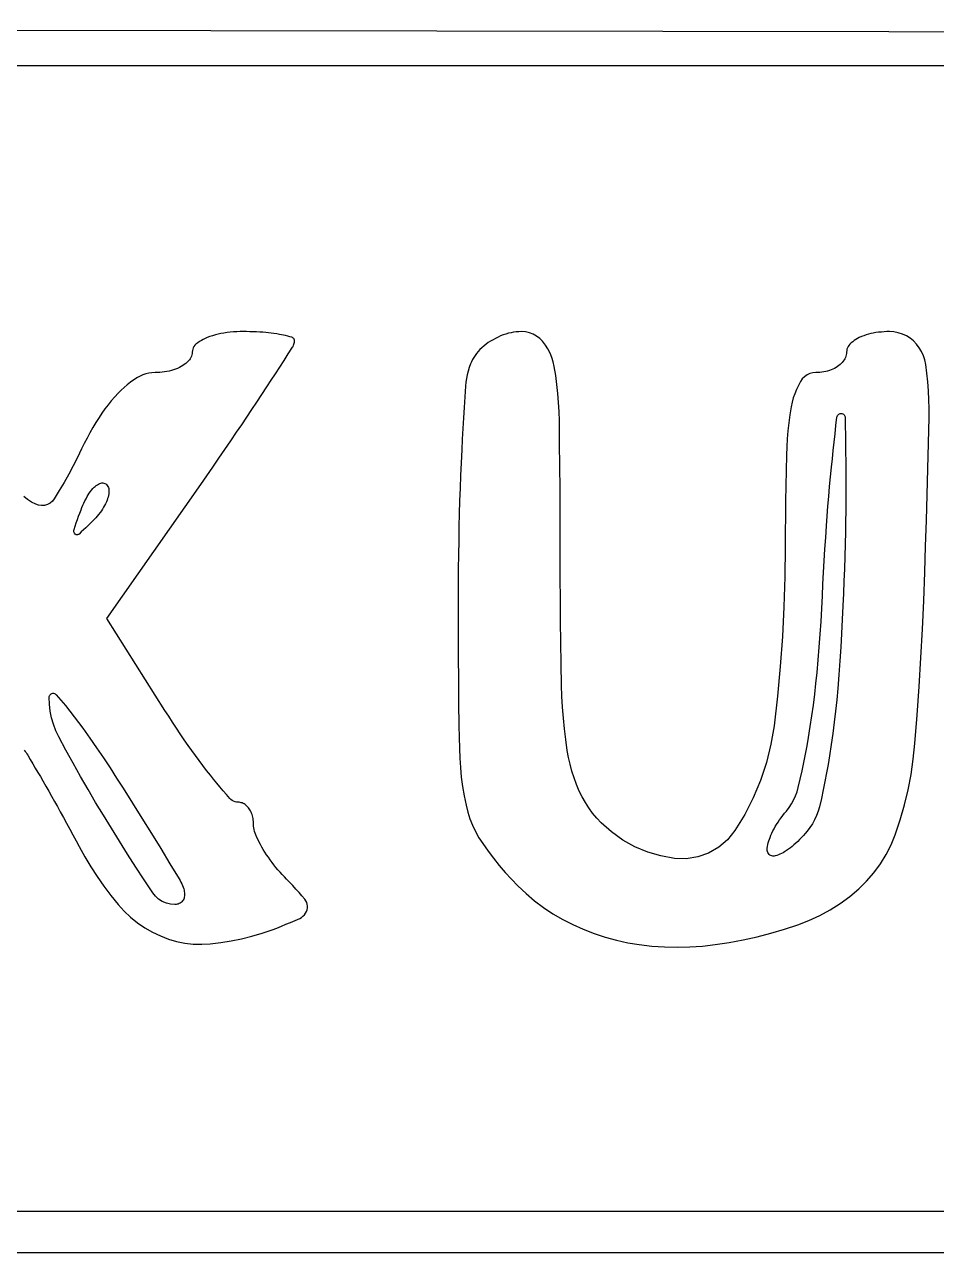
# Model space of a CAD drawing. Header units: millimetres. Extents: x -134 to 134, y -49 to 49.
# Drawn here: x -49.21 to -44.63, y -9.51 to -3.34 of the extents above; entities that cross this region are included whole.
import ezdxf

# ---------------------------------------------------------------- set-up
doc = ezdxf.new("R2010")
doc.units = ezdxf.units.MM
doc.header["$LTSCALE"] = 10
doc.header["$MEASUREMENT"] = 0

# ---------------------------------------------------------------- blocks, each defined once
blk = doc.blocks.new('DT0B-ULTRA_v_1')
at = {"color": 7, "linetype": 'Continuous', "lineweight": -3}
for points in [[(-68.7213, -6.4247, 0), (-68.7213, -9.5089, 0), (-51.71, -9.5089, 0), (-34.6987, -9.5089, 0)], [(-34.6434, -3.3924, 0), (-51.6823, -3.3664, 0), (-68.7213, -3.3404, 0), (-68.7213, -6.4247, 0)], [(-34.7976, -6.425, 0), (-34.7976, -9.3033, 0), (-51.708, -9.3033, 0), (-68.6185, -9.3033, 0), (-68.6185, -6.425, 0), (-68.6185, -3.5466, 0), (-51.708, -3.5466, 0), (-34.7976, -3.5466, 0), (-34.7976, -6.425, 0)], [(-49.2122, -6.9857, 0), (-49.2072, -6.9918, 0), (-49.2025, -6.9981, 0), (-49.1981, -7.0046, 0), (-49.1939, -7.0113, 0), (-49.1811, -7.0326, 0), (-49.1684, -7.0541, 0), (-49.1558, -7.0755, 0), (-49.1432, -7.097, 0), (-49.1306, -7.1185, 0), (-49.1181, -7.14, 0), (-49.1032, -7.1657, 0), (-49.0885, -7.1915, 0), (-49.0738, -7.2173, 0), (-49.0592, -7.2432, 0), (-49.0447, -7.2691, 0), (-49.0303, -7.2951, 0), (-49.0144, -7.3241, 0), (-48.9985, -7.3531, 0), (-48.9827, -7.3821, 0), (-48.9669, -7.4112, 0), (-48.9513, -7.4404, 0), (-48.9357, -7.4695, 0), (-48.9072, -7.5208, 0), (-48.8769, -7.5711, 0), (-48.845, -7.6203, 0), (-48.8113, -7.6683, 0), (-48.776, -7.7152, 0), (-48.7391, -7.7608, 0), (-48.7092, -7.7938, 0), (-48.6768, -7.8244, 0), (-48.6421, -7.8524, 0), (-48.6054, -7.8776, 0), (-48.5668, -7.8998, 0), (-48.5266, -7.9191, 0), (-48.4868, -7.9343, 0), (-48.4458, -7.9462, 0), (-48.404, -7.9546, 0), (-48.3616, -7.9595, 0), (-48.319, -7.9609, 0), (-48.2764, -7.9587, 0), (-48.2235, -7.9525, 0), (-48.1709, -7.9441, 0), (-48.1188, -7.9335, 0), (-48.0672, -7.9205, 0), (-48.0162, -7.9053, 0), (-47.9659, -7.888, 0), (-47.9424, -7.8791, 0), (-47.919, -7.87, 0), (-47.8957, -7.8605, 0), (-47.8725, -7.8508, 0), (-47.8495, -7.8408, 0), (-47.8266, -7.8305, 0), (-47.818, -7.8259, 0), (-47.8102, -7.82, 0), (-47.8033, -7.8131, 0), (-47.7975, -7.8053, 0), (-47.7929, -7.7967, 0), (-47.7895, -7.7875, 0), (-47.7877, -7.7784, 0), (-47.7873, -7.769, 0), (-47.7885, -7.7598, 0), (-47.7911, -7.7508, 0), (-47.7952, -7.7424, 0), (-47.8005, -7.7348, 0), (-47.8152, -7.7173, 0), (-47.8302, -7.7001, 0), (-47.8454, -7.6831, 0), (-47.8609, -7.6663, 0), (-47.8767, -7.6498, 0), (-47.8927, -7.6336, 0), (-47.9039, -7.6222, 0), (-47.9148, -7.6106, 0), (-47.9255, -7.5987, 0), (-47.936, -7.5867, 0), (-47.9462, -7.5744, 0), (-47.9562, -7.562, 0), (-47.9658, -7.5494, 0), (-47.9752, -7.5367, 0), (-47.9843, -7.5238, 0), (-47.9931, -7.5107, 0), (-48.0016, -7.4975, 0), (-48.0099, -7.484, 0), (-48.0168, -7.4722, 0), (-48.0235, -7.4603, 0), (-48.0299, -7.4482, 0), (-48.036, -7.4359, 0), (-48.0419, -7.4236, 0), (-48.0475, -7.4111, 0), (-48.0509, -7.4025, 0), (-48.0537, -7.3938, 0), (-48.0558, -7.3849, 0), (-48.0574, -7.3758, 0), (-48.0583, -7.3667, 0), (-48.0587, -7.3575, 0), (-48.0588, -7.3504, 0), (-48.0593, -7.3433, 0), (-48.0601, -7.3362, 0), (-48.0612, -7.3292, 0), (-48.0627, -7.3223, 0), (-48.0644, -7.3154, 0), (-48.0664, -7.3091, 0), (-48.0687, -7.3029, 0), (-48.0714, -7.2968, 0), (-48.0743, -7.2909, 0), (-48.0777, -7.2852, 0), (-48.0813, -7.2796, 0), (-48.0848, -7.275, 0), (-48.0886, -7.2706, 0), (-48.0926, -7.2664, 0), (-48.097, -7.2626, 0), (-48.1015, -7.259, 0), (-48.1064, -7.2557, 0), (-48.1108, -7.2532, 0), (-48.1156, -7.251, 0), (-48.1205, -7.2494, 0), (-48.1255, -7.2482, 0), (-48.1306, -7.2474, 0), (-48.1358, -7.2472, 0), (-48.1438, -7.2466, 0), (-48.1517, -7.2449, 0), (-48.1592, -7.2421, 0), (-48.1663, -7.2382, 0), (-48.1727, -7.2334, 0), (-48.1785, -7.2278, 0), (-48.1951, -7.2087, 0), (-48.2115, -7.1895, 0), (-48.2278, -7.1702, 0), (-48.244, -7.1508, 0), (-48.26, -7.1312, 0), (-48.2758, -7.1115, 0), (-48.295, -7.0872, 0), (-48.314, -7.0627, 0), (-48.3326, -7.0379, 0), (-48.351, -7.013, 0), (-48.3692, -6.9878, 0), (-48.387, -6.9625, 0), (-48.4071, -6.9334, 0), (-48.427, -6.9041, 0), (-48.4466, -6.8747, 0), (-48.4661, -6.8452, 0), (-48.4853, -6.8155, 0), (-48.5043, -6.7857, 0), (-48.7957, -6.3244, 0), (-48.3244, -5.6502, 0), (-48.2941, -5.6067, 0), (-48.2638, -5.5631, 0), (-48.2337, -5.5195, 0), (-48.2036, -5.4759, 0), (-48.1736, -5.4322, 0), (-48.1437, -5.3884, 0), (-48.1181, -5.3506, 0), (-48.0925, -5.3127, 0), (-48.0671, -5.2747, 0), (-48.0418, -5.2367, 0), (-48.0166, -5.1985, 0), (-47.9915, -5.1603, 0), (-47.9699, -5.1273, 0), (-47.9484, -5.0943, 0), (-47.9269, -5.0612, 0), (-47.9055, -5.0281, 0), (-47.884, -4.995, 0), (-47.8626, -4.9619, 0), (-47.8598, -4.957, 0), (-47.8574, -4.9518, 0), (-47.8555, -4.9464, 0), (-47.8541, -4.9408, 0), (-47.8533, -4.9352, 0), (-47.8531, -4.9294, 0), (-47.8535, -4.9255, 0), (-47.8547, -4.9217, 0), (-47.8567, -4.9183, 0), (-47.8593, -4.9154, 0), (-47.8625, -4.913, 0), (-47.8661, -4.9114, 0), (-47.8661, -4.9114, 0), (-47.8769, -4.9084, 0), (-47.8871, -4.9056, 0), (-47.8974, -4.9031, 0), (-47.9078, -4.9008, 0), (-47.9181, -4.8986, 0), (-47.9286, -4.8966, 0), (-47.9423, -4.8943, 0), (-47.9561, -4.8922, 0), (-47.9699, -4.8903, 0), (-47.9838, -4.8887, 0), (-47.9976, -4.8874, 0), (-48.0115, -4.8863, 0), (-48.0279, -4.8853, 0), (-48.0444, -4.8845, 0), (-48.0608, -4.8838, 0), (-48.0772, -4.8833, 0), (-48.0936, -4.8831, 0), (-48.1101, -4.883, 0), (-48.1265, -4.8832, 0), (-48.143, -4.8838, 0), (-48.1594, -4.8848, 0), (-48.1758, -4.8863, 0), (-48.1922, -4.8882, 0), (-48.2085, -4.8905, 0), (-48.2226, -4.8929, 0), (-48.2367, -4.8959, 0), (-48.2507, -4.8995, 0), (-48.2645, -4.9035, 0), (-48.2781, -4.9081, 0), (-48.2916, -4.9132, 0), (-48.3017, -4.9175, 0), (-48.3115, -4.9223, 0), (-48.3212, -4.9277, 0), (-48.3305, -4.9334, 0), (-48.3395, -4.9397, 0), (-48.3483, -4.9464, 0), (-48.3537, -4.9515, 0), (-48.3584, -4.9574, 0), (-48.3621, -4.964, 0), (-48.3648, -4.971, 0), (-48.3665, -4.9783, 0), (-48.3671, -4.9858, 0), (-48.3675, -4.9928, 0), (-48.3687, -4.9998, 0), (-48.3707, -5.0066, 0), (-48.3735, -5.0132, 0), (-48.3771, -5.0193, 0), (-48.3813, -5.025, 0), (-48.3872, -5.0316, 0), (-48.3934, -5.0378, 0), (-48.4, -5.0436, 0), (-48.407, -5.0489, 0), (-48.4143, -5.0539, 0), (-48.4219, -5.0584, 0), (-48.4314, -5.0633, 0), (-48.4412, -5.0678, 0), (-48.4512, -5.0719, 0), (-48.4614, -5.0754, 0), (-48.4718, -5.0784, 0), (-48.4822, -5.081, 0), (-48.494, -5.0833, 0), (-48.5058, -5.0852, 0), (-48.5177, -5.0867, 0), (-48.5297, -5.0877, 0), (-48.5416, -5.0884, 0), (-48.5536, -5.0886, 0), (-48.5693, -5.0893, 0), (-48.5848, -5.0915, 0), (-48.6, -5.0951, 0), (-48.6148, -5.1001, 0), (-48.6291, -5.1065, 0), (-48.6428, -5.1141, 0), (-48.6601, -5.1255, 0), (-48.677, -5.1375, 0), (-48.6934, -5.1503, 0), (-48.7092, -5.1636, 0), (-48.7245, -5.1777, 0), (-48.7392, -5.1923, 0), (-48.7568, -5.2112, 0), (-48.7738, -5.2307, 0), (-48.7902, -5.2508, 0), (-48.8059, -5.2713, 0), (-48.8209, -5.2924, 0), (-48.8352, -5.3139, 0), (-48.8512, -5.3395, 0), (-48.8667, -5.3654, 0), (-48.8816, -5.3917, 0), (-48.896, -5.4182, 0), (-48.9098, -5.445, 0), (-48.9231, -5.4722, 0), (-48.944, -5.5149, 0), (-48.9657, -5.5573, 0), (-48.9882, -5.5992, 0), (-49.0115, -5.6408, 0), (-49.0356, -5.6818, 0), (-49.0604, -5.7224, 0), (-49.0699, -5.7346, 0), (-49.0817, -5.7444, 0), (-49.0953, -5.7517, 0), (-49.1101, -5.7559, 0), (-49.1254, -5.757, 0), (-49.1407, -5.7548, 0), (-49.1535, -5.7503, 0), (-49.1748, -5.7392, 0), (-49.1949, -5.726, 0), (-49.2135, -5.7108, 0)], [(-46.9683, -5.0456, 0), (-46.9746, -5.0635, 0), (-46.9801, -5.0817, 0), (-46.9847, -5.1001, 0), (-46.9884, -5.1188, 0), (-46.9911, -5.1376, 0), (-46.9929, -5.1565, 0), (-46.9966, -5.21, 0), (-47.0001, -5.2634, 0), (-47.0034, -5.3169, 0), (-47.0066, -5.3704, 0), (-47.0096, -5.4238, 0), (-47.0123, -5.4773, 0), (-47.0154, -5.5414, 0), (-47.0182, -5.6055, 0), (-47.0206, -5.6696, 0), (-47.0228, -5.7337, 0), (-47.0246, -5.7978, 0), (-47.0261, -5.862, 0), (-47.0275, -5.9328, 0), (-47.0286, -6.0037, 0), (-47.0295, -6.0745, 0), (-47.0302, -6.1454, 0), (-47.0305, -6.2162, 0), (-47.0307, -6.2871, 0), (-47.0305, -6.4022, 0), (-47.0299, -6.5174, 0), (-47.029, -6.6325, 0), (-47.0277, -6.7476, 0), (-47.0261, -6.8628, 0), (-47.024, -6.9779, 0), (-47.0223, -7.0257, 0), (-47.0191, -7.0734, 0), (-47.0143, -7.1209, 0), (-47.0079, -7.1683, 0), (-47.0001, -7.2154, 0), (-46.9906, -7.2623, 0), (-46.982, -7.2965, 0), (-46.9712, -7.33, 0), (-46.9582, -7.3627, 0), (-46.9431, -7.3946, 0), (-46.926, -7.4253, 0), (-46.9068, -7.4549, 0), (-46.8801, -7.4923, 0), (-46.8522, -7.5289, 0), (-46.8233, -7.5646, 0), (-46.7932, -7.5995, 0), (-46.7622, -7.6334, 0), (-46.7302, -7.6665, 0), (-46.689, -7.7053, 0), (-46.6457, -7.7419, 0), (-46.6005, -7.7759, 0), (-46.5534, -7.8073, 0), (-46.5045, -7.836, 0), (-46.4542, -7.8619, 0), (-46.4009, -7.8857, 0), (-46.3464, -7.9068, 0), (-46.291, -7.9251, 0), (-46.2346, -7.9405, 0), (-46.1776, -7.953, 0), (-46.12, -7.9625, 0), (-46.0565, -7.9698, 0), (-45.9928, -7.9743, 0), (-45.9289, -7.9757, 0), (-45.8651, -7.9743, 0), (-45.8014, -7.9699, 0), (-45.7379, -7.9626, 0), (-45.6673, -7.9516, 0), (-45.5972, -7.9383, 0), (-45.5275, -7.9227, 0), (-45.4583, -7.9049, 0), (-45.3898, -7.8847, 0), (-45.322, -7.8623, 0), (-45.2665, -7.8409, 0), (-45.2124, -7.8158, 0), (-45.1602, -7.7873, 0), (-45.1099, -7.7554, 0), (-45.0619, -7.7203, 0), (-45.0162, -7.682, 0), (-44.9767, -7.6436, 0), (-44.9404, -7.602, 0), (-44.9077, -7.5575, 0), (-44.8788, -7.5106, 0), (-44.8538, -7.4614, 0), (-44.833, -7.4103, 0), (-44.8081, -7.3361, 0), (-44.7866, -7.2609, 0), (-44.7683, -7.1848, 0), (-44.7534, -7.108, 0), (-44.7419, -7.0307, 0), (-44.7338, -6.9528, 0), (-44.7226, -6.8094, 0), (-44.7126, -6.6658, 0), (-44.7038, -6.5222, 0), (-44.6961, -6.3784, 0), (-44.6896, -6.2347, 0), (-44.6843, -6.0909, 0), (-44.6802, -5.9614, 0), (-44.6763, -5.832, 0), (-44.6726, -5.7026, 0), (-44.6692, -5.5731, 0), (-44.666, -5.4437, 0), (-44.663, -5.3142, 0), (-44.6627, -5.2696, 0), (-44.6635, -5.225, 0), (-44.6657, -5.1805, 0), (-44.669, -5.136, 0), (-44.6736, -5.0916, 0), (-44.6795, -5.0474, 0), (-44.684, -5.0253, 0), (-44.691, -5.0038, 0), (-44.7004, -4.9832, 0), (-44.7121, -4.9639, 0), (-44.7258, -4.946, 0), (-44.7415, -4.9297, 0), (-44.7585, -4.9159, 0), (-44.777, -4.9043, 0), (-44.7969, -4.8951, 0), (-44.8177, -4.8884, 0), (-44.8392, -4.8843, 0), (-44.8611, -4.883, 0), (-44.8749, -4.8832, 0), (-44.8888, -4.8838, 0), (-44.9026, -4.8849, 0), (-44.9164, -4.8863, 0), (-44.9302, -4.8882, 0), (-44.9439, -4.8905, 0), (-44.9559, -4.893, 0), (-44.9679, -4.896, 0), (-44.9796, -4.8996, 0), (-44.9913, -4.9036, 0), (-45.0027, -4.9081, 0), (-45.0139, -4.9132, 0), (-45.0225, -4.9176, 0), (-45.0309, -4.9225, 0), (-45.039, -4.9278, 0), (-45.0467, -4.9336, 0), (-45.0541, -4.9398, 0), (-45.0612, -4.9465, 0), (-45.066, -4.9519, 0), (-45.07, -4.958, 0), (-45.0732, -4.9645, 0), (-45.0756, -4.9714, 0), (-45.077, -4.9785, 0), (-45.0775, -4.9858, 0), (-45.0778, -4.9927, 0), (-45.0788, -4.9995, 0), (-45.0805, -5.0062, 0), (-45.0828, -5.0128, 0), (-45.0858, -5.019, 0), (-45.0894, -5.025, 0), (-45.094, -5.0314, 0), (-45.099, -5.0375, 0), (-45.1044, -5.0433, 0), (-45.1102, -5.0487, 0), (-45.1163, -5.0538, 0), (-45.1228, -5.0584, 0), (-45.1305, -5.0632, 0), (-45.1386, -5.0677, 0), (-45.1468, -5.0717, 0), (-45.1553, -5.0752, 0), (-45.1639, -5.0783, 0), (-45.1727, -5.0809, 0), (-45.1824, -5.0832, 0), (-45.1921, -5.0851, 0), (-45.202, -5.0866, 0), (-45.2118, -5.0877, 0), (-45.2217, -5.0883, 0), (-45.2317, -5.0886, 0), (-45.2472, -5.0899, 0), (-45.2622, -5.0939, 0), (-45.2763, -5.1005, 0), (-45.289, -5.1093, 0), (-45.3, -5.1203, 0), (-45.309, -5.133, 0), (-45.3199, -5.153, 0), (-45.3295, -5.1735, 0), (-45.338, -5.1947, 0), (-45.3452, -5.2162, 0), (-45.3511, -5.2382, 0), (-45.3557, -5.2604, 0), (-45.3622, -5.3006, 0), (-45.3678, -5.3409, 0), (-45.3723, -5.3813, 0), (-45.3759, -5.4219, 0), (-45.3784, -5.4625, 0), (-45.38, -5.5031, 0), (-45.3818, -5.5802, 0), (-45.3832, -5.6573, 0), (-45.3844, -5.7344, 0), (-45.3852, -5.8115, 0), (-45.3857, -5.8886, 0), (-45.3859, -5.9657, 0), (-45.3874, -6.1155, 0), (-45.3921, -6.2654, 0), (-45.4, -6.415, 0), (-45.4109, -6.5645, 0), (-45.425, -6.7137, 0), (-45.4422, -6.8626, 0), (-45.4577, -6.956, 0), (-45.4803, -7.0479, 0), (-45.51, -7.1377, 0), (-45.5465, -7.2251, 0), (-45.5896, -7.3093, 0), (-45.6391, -7.3899, 0), (-45.6759, -7.4353, 0), (-45.7203, -7.4732, 0), (-45.7709, -7.5024, 0), (-45.826, -7.5219, 0), (-45.8836, -7.531, 0), (-45.942, -7.5294, 0), (-46.0106, -7.5173, 0), (-46.0774, -7.4977, 0), (-46.1416, -7.4708, 0), (-46.2025, -7.437, 0), (-46.2592, -7.3966, 0), (-46.3111, -7.3501, 0), (-46.3333, -7.3266, 0), (-46.354, -7.3017, 0), (-46.3732, -7.2756, 0), (-46.3908, -7.2484, 0), (-46.4068, -7.2202, 0), (-46.421, -7.1911, 0), (-46.4349, -7.1584, 0), (-46.4474, -7.125, 0), (-46.4583, -7.0911, 0), (-46.4676, -7.0567, 0), (-46.4754, -7.0219, 0), (-46.4816, -6.9868, 0), (-46.4893, -6.9327, 0), (-46.4959, -6.8785, 0), (-46.5012, -6.8241, 0), (-46.5053, -6.7696, 0), (-46.5083, -6.715, 0), (-46.51, -6.6604, 0), (-46.512, -6.5526, 0), (-46.5137, -6.4449, 0), (-46.515, -6.3371, 0), (-46.5159, -6.2293, 0), (-46.5165, -6.1215, 0), (-46.5167, -6.0138, 0), (-46.5168, -5.8999, 0), (-46.5172, -5.7861, 0), (-46.5179, -5.6723, 0), (-46.5188, -5.5584, 0), (-46.52, -5.4446, 0), (-46.5215, -5.3308, 0), (-46.5228, -5.2851, 0), (-46.5252, -5.2395, 0), (-46.5288, -5.1939, 0), (-46.5336, -5.1485, 0), (-46.5396, -5.1031, 0), (-46.5468, -5.058, 0), (-46.5518, -5.035, 0), (-46.5588, -5.0126, 0), (-46.5679, -4.9909, 0), (-46.5788, -4.97, 0), (-46.5915, -4.9502, 0), (-46.6059, -4.9317, 0), (-46.6199, -4.9174, 0), (-46.6358, -4.9054, 0), (-46.6532, -4.8957, 0), (-46.6719, -4.8887, 0), (-46.6914, -4.8844, 0), (-46.7113, -4.883, 0), (-46.7246, -4.8833, 0), (-46.738, -4.8843, 0), (-46.7513, -4.886, 0), (-46.7644, -4.8884, 0), (-46.7775, -4.8914, 0), (-46.7903, -4.8951, 0), (-46.8037, -4.8997, 0), (-46.8169, -4.9048, 0), (-46.8298, -4.9104, 0), (-46.8425, -4.9167, 0), (-46.8549, -4.9234, 0), (-46.867, -4.9307, 0), (-46.8785, -4.9383, 0), (-46.8895, -4.9464, 0), (-46.9002, -4.955, 0), (-46.9105, -4.964, 0), (-46.9204, -4.9735, 0), (-46.9299, -4.9834, 0), (-46.9379, -4.9927, 0), (-46.9452, -5.0025, 0), (-46.952, -5.0127, 0), (-46.9581, -5.0233, 0), (-46.9635, -5.0343, 0), (-46.9683, -5.0456, 0)], [(-45.0956, -6.2599, 0), (-45.0988, -6.3294, 0), (-45.1025, -6.3988, 0), (-45.1067, -6.4682, 0), (-45.1113, -6.5376, 0), (-45.1164, -6.607, 0), (-45.122, -6.6763, 0), (-45.1271, -6.7328, 0), (-45.1328, -6.7892, 0), (-45.1393, -6.8455, 0), (-45.1465, -6.9018, 0), (-45.1544, -6.9579, 0), (-45.163, -7.014, 0), (-45.1701, -7.0569, 0), (-45.1778, -7.0998, 0), (-45.1861, -7.1425, 0), (-45.1949, -7.1852, 0), (-45.2043, -7.2277, 0), (-45.2143, -7.2701, 0), (-45.2206, -7.2923, 0), (-45.2286, -7.3141, 0), (-45.2382, -7.3351, 0), (-45.2494, -7.3554, 0), (-45.262, -7.3748, 0), (-45.2761, -7.3932, 0), (-45.2851, -7.4037, 0), (-45.2943, -7.4141, 0), (-45.3037, -7.4243, 0), (-45.3133, -7.4343, 0), (-45.3231, -7.4441, 0), (-45.3331, -7.4536, 0), (-45.3419, -7.4616, 0), (-45.3509, -7.4692, 0), (-45.3602, -7.4765, 0), (-45.3697, -7.4834, 0), (-45.3795, -7.4901, 0), (-45.3894, -7.4964, 0), (-45.3969, -7.5007, 0), (-45.4046, -7.5047, 0), (-45.4125, -7.5084, 0), (-45.4205, -7.5116, 0), (-45.4286, -7.5145, 0), (-45.4369, -7.5171, 0), (-45.4422, -7.5181, 0), (-45.4475, -7.5181, 0), (-45.4528, -7.5172, 0), (-45.4578, -7.5154, 0), (-45.4625, -7.5127, 0), (-45.4666, -7.5093, 0), (-45.4703, -7.505, 0), (-45.4732, -7.5002, 0), (-45.4754, -7.495, 0), (-45.4768, -7.4894, 0), (-45.4773, -7.4838, 0), (-45.4769, -7.4781, 0), (-45.4754, -7.469, 0), (-45.4735, -7.4598, 0), (-45.4712, -7.4508, 0), (-45.4686, -7.4419, 0), (-45.4657, -7.433, 0), (-45.4624, -7.4243, 0), (-45.4578, -7.4131, 0), (-45.4528, -7.402, 0), (-45.4474, -7.391, 0), (-45.4417, -7.3803, 0), (-45.4357, -7.3697, 0), (-45.4293, -7.3594, 0), (-45.4217, -7.3477, 0), (-45.4139, -7.3362, 0), (-45.4059, -7.3249, 0), (-45.3976, -7.3138, 0), (-45.3891, -7.3029, 0), (-45.3803, -7.2921, 0), (-45.3667, -7.2744, 0), (-45.3545, -7.2557, 0), (-45.3437, -7.2361, 0), (-45.3344, -7.2158, 0), (-45.3266, -7.1948, 0), (-45.3205, -7.1734, 0), (-45.3105, -7.1316, 0), (-45.301, -7.0898, 0), (-45.292, -7.0478, 0), (-45.2836, -7.0057, 0), (-45.2757, -6.9635, 0), (-45.2684, -6.9212, 0), (-45.2597, -6.8673, 0), (-45.2516, -6.8133, 0), (-45.2442, -6.7591, 0), (-45.2375, -6.7049, 0), (-45.2315, -6.6506, 0), (-45.2261, -6.5962, 0), (-45.2203, -6.532, 0), (-45.2151, -6.4677, 0), (-45.2103, -6.4034, 0), (-45.206, -6.339, 0), (-45.2022, -6.2746, 0), (-45.1989, -6.2102, 0), (-45.196, -6.1516, 0), (-45.1929, -6.0931, 0), (-45.1896, -6.0345, 0), (-45.1861, -5.976, 0), (-45.1824, -5.9175, 0), (-45.1785, -5.859, 0), (-45.175, -5.8096, 0), (-45.1712, -5.7603, 0), (-45.1671, -5.711, 0), (-45.1627, -5.6617, 0), (-45.1581, -5.6125, 0), (-45.1532, -5.5633, 0), (-45.1488, -5.5215, 0), (-45.1444, -5.4799, 0), (-45.1399, -5.4382, 0), (-45.1353, -5.3965, 0), (-45.1307, -5.3548, 0), (-45.126, -5.3132, 0), (-45.125, -5.3088, 0), (-45.1231, -5.3047, 0), (-45.1204, -5.3011, 0), (-45.1171, -5.2981, 0), (-45.1132, -5.2959, 0), (-45.1089, -5.2946, 0), (-45.1046, -5.2942, 0), (-45.1006, -5.2946, 0), (-45.0967, -5.2959, 0), (-45.0931, -5.2979, 0), (-45.0901, -5.3006, 0), (-45.0877, -5.304, 0), (-45.086, -5.3077, 0), (-45.0852, -5.3117, 0), (-45.085, -5.3134, 0), (-45.0842, -5.3574, 0), (-45.0834, -5.4015, 0), (-45.0828, -5.4456, 0), (-45.0821, -5.4897, 0), (-45.0816, -5.5338, 0), (-45.0812, -5.5778, 0), (-45.0808, -5.6298, 0), (-45.0808, -5.6818, 0), (-45.081, -5.7337, 0), (-45.0815, -5.7857, 0), (-45.0823, -5.8376, 0), (-45.0833, -5.8896, 0), (-45.0849, -5.9513, 0), (-45.0866, -6.013, 0), (-45.0886, -6.0748, 0), (-45.0907, -6.1365, 0), (-45.0931, -6.1982, 0), (-45.0956, -6.2599, 0)], [(-48.8683, -5.8356, 0), (-48.8794, -5.8465, 0), (-48.8906, -5.8574, 0), (-48.9019, -5.8682, 0), (-48.9132, -5.8789, 0), (-48.9247, -5.8895, 0), (-48.9362, -5.9, 0), (-48.9386, -5.9018, 0), (-48.9414, -5.903, 0), (-48.9443, -5.9037, 0), (-48.9473, -5.9037, 0), (-48.9503, -5.9031, 0), (-48.953, -5.9018, 0), (-48.9555, -5.9001, 0), (-48.9555, -5.9001, 0), (-48.9587, -5.8963, 0), (-48.9607, -5.8927, 0), (-48.9621, -5.8887, 0), (-48.9626, -5.8846, 0), (-48.9624, -5.8804, 0), (-48.9614, -5.8764, 0), (-48.9557, -5.8599, 0), (-48.9499, -5.8435, 0), (-48.944, -5.8271, 0), (-48.9381, -5.8107, 0), (-48.932, -5.7943, 0), (-48.9258, -5.778, 0), (-48.9213, -5.7666, 0), (-48.9166, -5.7553, 0), (-48.9115, -5.7442, 0), (-48.9062, -5.7331, 0), (-48.9006, -5.7222, 0), (-48.8948, -5.7115, 0), (-48.8898, -5.703, 0), (-48.8845, -5.6948, 0), (-48.8787, -5.6869, 0), (-48.8726, -5.6792, 0), (-48.8662, -5.6718, 0), (-48.8594, -5.6647, 0), (-48.8545, -5.6603, 0), (-48.8493, -5.6562, 0), (-48.8437, -5.6526, 0), (-48.8379, -5.6494, 0), (-48.8319, -5.6467, 0), (-48.8257, -5.6445, 0), (-48.8208, -5.6434, 0), (-48.8159, -5.6433, 0), (-48.8109, -5.644, 0), (-48.8062, -5.6456, 0), (-48.8019, -5.6481, 0), (-48.7981, -5.6512, 0), (-48.7943, -5.6556, 0), (-48.7911, -5.6605, 0), (-48.7886, -5.6657, 0), (-48.7869, -5.6712, 0), (-48.7859, -5.6769, 0), (-48.7857, -5.6827, 0), (-48.7861, -5.6906, 0), (-48.7871, -5.6985, 0), (-48.7884, -5.7063, 0), (-48.7902, -5.714, 0), (-48.7924, -5.7216, 0), (-48.795, -5.7291, 0), (-48.7988, -5.7385, 0), (-48.803, -5.7478, 0), (-48.8076, -5.7569, 0), (-48.8126, -5.7657, 0), (-48.8179, -5.7744, 0), (-48.8236, -5.7828, 0), (-48.8304, -5.7921, 0), (-48.8375, -5.8012, 0), (-48.8448, -5.8102, 0), (-48.8524, -5.8189, 0), (-48.8602, -5.8273, 0), (-48.8683, -5.8356, 0)], [(-48.4327, -7.6328, 0), (-48.4281, -7.6407, 0), (-48.4239, -7.6487, 0), (-48.4199, -7.6568, 0), (-48.4163, -7.6651, 0), (-48.413, -7.6735, 0), (-48.41, -7.6821, 0), (-48.4081, -7.6888, 0), (-48.4068, -7.6957, 0), (-48.4059, -7.7027, 0), (-48.4057, -7.7097, 0), (-48.406, -7.7166, 0), (-48.4069, -7.7236, 0), (-48.4081, -7.7288, 0), (-48.4099, -7.7339, 0), (-48.4124, -7.7386, 0), (-48.4154, -7.7431, 0), (-48.4189, -7.7471, 0), (-48.4229, -7.7507, 0), (-48.4275, -7.7538, 0), (-48.4324, -7.7565, 0), (-48.4376, -7.7586, 0), (-48.443, -7.7601, 0), (-48.4485, -7.761, 0), (-48.454, -7.7613, 0), (-48.4759, -7.7596, 0), (-48.4972, -7.7542, 0), (-48.5174, -7.7455, 0), (-48.5358, -7.7336, 0), (-48.5521, -7.7188, 0), (-48.5658, -7.7016, 0), (-48.6083, -7.6375, 0), (-48.6503, -7.5731, 0), (-48.6919, -7.5084, 0), (-48.733, -7.4434, 0), (-48.7737, -7.3781, 0), (-48.8138, -7.3126, 0), (-48.8527, -7.2479, 0), (-48.8909, -7.1828, 0), (-48.9285, -7.1174, 0), (-48.9655, -7.0516, 0), (-49.0018, -6.9855, 0), (-49.0374, -6.919, 0), (-49.0522, -6.8879, 0), (-49.0645, -6.8558, 0), (-49.0742, -6.8228, 0), (-49.0811, -6.7891, 0), (-49.0853, -6.755, 0), (-49.0866, -6.7206, 0), (-49.0862, -6.7163, 0), (-49.0849, -6.7122, 0), (-49.0827, -6.7085, 0), (-49.0798, -6.7053, 0), (-49.0763, -6.7028, 0), (-49.0724, -6.701, 0), (-49.0682, -6.7001, 0), (-49.0639, -6.7001, 0), (-49.0597, -6.701, 0), (-49.0557, -6.7028, 0), (-49.0523, -6.7053, 0), (-49.0505, -6.7071, 0), (-49.0272, -6.7343, 0), (-49.0043, -6.762, 0), (-48.9818, -6.7899, 0), (-48.9598, -6.8182, 0), (-48.9382, -6.8469, 0), (-48.9171, -6.8759, 0), (-48.8821, -6.9251, 0), (-48.8477, -6.9747, 0), (-48.8137, -7.0246, 0), (-48.7802, -7.0749, 0), (-48.7472, -7.1255, 0), (-48.7148, -7.1764, 0), (-48.6671, -7.2521, 0), (-48.6198, -7.3279, 0), (-48.5726, -7.4039, 0), (-48.5257, -7.4801, 0), (-48.4791, -7.5564, 0), (-48.4327, -7.6328, 0)]]:
    blk.add_polyline3d(points, dxfattribs=at)

msp = doc.modelspace()

# ---------------------------------------------------------------- block references
msp.add_blockref('DT0B-ULTRA_v_1', (0, 0))

doc.saveas('drawing.dxf')
